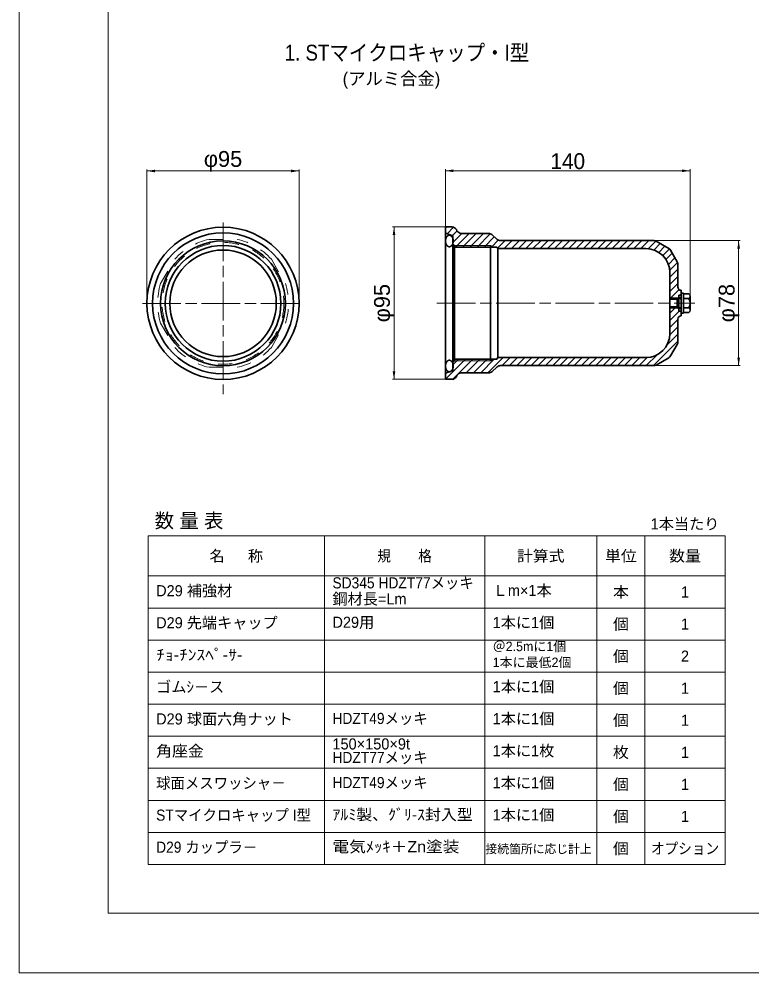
# Model space of a CAD drawing. Units: millimetres at full size, sheet at 1:2; some dimension numbers follow another scale. Extents: x 2174 to 3856, y 1028 to 2216.
# Drawn here: x 2174 to 2631, y 1028 to 1623 of the extents above; entities that cross this region are included whole.
import ezdxf
from ezdxf.enums import TextEntityAlignment as Align

# ---------------------------------------------------------------- set-up
doc = ezdxf.new("R2010")
doc.units = ezdxf.units.MM
doc.header["$LTSCALE"] = 2
doc.linetypes.add('CHAIN', pattern=[18.5, 12, -1.5, 3.5, -1.5])
doc.linetypes.add('USER1', pattern=[9, 4.5, -4.5])
for name, color, linetype, lineweight in [('1外形線', 7, 'Continuous', 35), ('2細い実線', 3, 'Continuous', 20), ('3隠れ線', 2, 'USER1', 13), ('4中心線', 1, 'CHAIN', 15), ('6寸法線', 4, 'Continuous', 13), ('7 枠・タイトル', 7, 'Continuous', 13), ('8 数量表', 7, 'Continuous', 13), ('Defpoints_2', 7, 'Continuous', 13)]:
    doc.layers.add(name, color=color, linetype=linetype, lineweight=lineweight)
doc.styles.add('ＭＳ Ｐゴシック', font='')
doc.styles.get('ＭＳ Ｐゴシック').set_extended_font_data('MS PGothic')

# ---------------------------------------------------------------- blocks, each defined once
blk = doc.blocks.new('filled_arrow')
at = {"color": 0, "linetype": 'Continuous', "lineweight": -2}
blk.add_solid([(7.5, 1.25), (0, 0), (7.5, -1.25)], dxfattribs=at)

msp = doc.modelspace()

# ---------------------------------------------------------------- linework, layer by layer
at = {"layer": '1外形線'}
for p, q in [((2439.901, 1493.447), (2444.048, 1493.447)), ((2439.901, 1493.447), (2439.901, 1482.143)), ((2439.901, 1493.447), (2439.901, 1482.143)), ((2439.901, 1489.62), (2444.503, 1487.945)), ((2444.503, 1487.945), (2444.503, 1482.943)), ((2446.733, 1491.788), (2447.074, 1491.104)), ((2449.759, 1489.445), (2466.783, 1489.445)), ((2468.759, 1488.703), (2472.055, 1485.72)), ((2439.901, 1482.143), (2439.901, 1402.241)), ((2444.503, 1482.943), (2445.503, 1481.943)), ((2444.503, 1482.943), (2444.503, 1445.93)), ((2445.503, 1481.943), (2445.503, 1480.942)), ((2467.911, 1481.943), (2467.911, 1409.918)), ((2474.069, 1484.944), (2569.86, 1484.944)), ((2579.217, 1480.006), (2571.36, 1484.542)), ((2445.503, 1480.942), (2469.643, 1480.942)), ((2445.503, 1480.942), (2445.503, 1445.93)), ((2469.643, 1480.942), (2471.912, 1480.942)), ((2471.912, 1480.942), (2472.49, 1479.942)), ((2472.49, 1479.944), (2564.913, 1479.944)), ((2472.49, 1479.942), (2472.49, 1411.918)), ((2584.511, 1471.64), (2580.315, 1478.908)), ((2584.913, 1470.14), (2584.913, 1455.944)), ((2579.913, 1464.944), (2579.913, 1445.944)), ((2586.913, 1453.944), (2586.913, 1440.917)), ((2586.921, 1452.194), (2588.521, 1452.194)), ((2588.521, 1439.694), (2588.521, 1452.194)), ((2444.503, 1447.931), (2444.503, 1410.918)), ((2586.921, 1448.944), (2579.913, 1448.944)), ((2579.913, 1448.331), (2584.399, 1448.331)), ((2584.399, 1448.331), (2585.513, 1449.444)), ((2584.399, 1448.331), (2584.399, 1445.944)), ((2585.513, 1450.944), (2586.913, 1450.944)), ((2585.513, 1450.944), (2585.513, 1442.416)), ((2588.521, 1451.717), (2591.721, 1451.717)), ((2588.521, 1448.831), (2591.721, 1448.831)), ((2592.521, 1441.614), (2592.521, 1450.274)), ((2445.503, 1445.93), (2445.503, 1410.918)), ((2579.913, 1426.917), (2579.913, 1445.917)), ((2579.913, 1443.53), (2584.399, 1443.53)), ((2586.921, 1442.917), (2579.913, 1442.917)), ((2585.013, 1442.916), (2579.913, 1442.916)), ((2584.399, 1443.53), (2584.399, 1445.916)), ((2584.399, 1443.53), (2585.513, 1442.416)), ((2585.513, 1440.917), (2585.513, 1442.416)), ((2585.513, 1440.917), (2586.913, 1440.917)), ((2586.913, 1440.917), (2586.913, 1437.917)), ((2588.521, 1443.057), (2591.721, 1443.057)), ((2588.521, 1440.17), (2591.721, 1440.17)), ((2584.913, 1421.72), (2584.913, 1435.917)), ((2586.921, 1439.694), (2588.521, 1439.694)), ((2584.511, 1420.22), (2580.315, 1412.952)), ((2444.503, 1410.918), (2444.503, 1408.917)), ((2445.503, 1410.918), (2445.503, 1409.918)), ((2445.503, 1410.918), (2469.643, 1410.918)), ((2469.643, 1410.918), (2471.912, 1410.918)), ((2471.912, 1410.918), (2472.49, 1411.918)), ((2472.49, 1411.917), (2564.913, 1411.917)), ((2579.217, 1411.854), (2571.36, 1407.319)), ((2444.503, 1408.917), (2445.503, 1409.918)), ((2444.503, 1403.916), (2444.503, 1408.917)), ((2468.759, 1403.158), (2472.055, 1406.141)), ((2474.069, 1406.917), (2569.86, 1406.917)), ((2439.901, 1402.241), (2444.503, 1403.916)), ((2439.901, 1402.241), (2439.901, 1398.414)), ((2446.733, 1400.073), (2447.074, 1400.756)), ((2449.759, 1402.415), (2466.783, 1402.415)), ((2439.901, 1398.414), (2444.048, 1398.414))]:
    msp.add_line(p, q, dxfattribs=at)
for points in [[(2442.321, 1488.312), (2442.202, 1488.307), (2442.083, 1488.294), (2441.965, 1488.273), (2441.848, 1488.243), (2441.732, 1488.204), (2441.617, 1488.156), (2441.505, 1488.102), (2441.394, 1488.037), (2441.285, 1487.966), (2441.179, 1487.887), (2441.075, 1487.799), (2440.975, 1487.705), (2440.878, 1487.604), (2440.784, 1487.495), (2440.694, 1487.379), (2440.608, 1487.257), (2440.526, 1487.13), (2440.449, 1486.996), (2440.375, 1486.856), (2440.306, 1486.712), (2440.243, 1486.562), (2440.184, 1486.409), (2440.132, 1486.251), (2440.083, 1486.089), (2440.04, 1485.925), (2440.003, 1485.757), (2439.972, 1485.587), (2439.945, 1485.414), (2439.925, 1485.241), (2439.911, 1485.065), (2439.901, 1484.889), (2439.899, 1484.712), (2439.901, 1484.535), (2439.911, 1484.359), (2439.925, 1484.183), (2439.945, 1484.01), (2439.972, 1483.837), (2440.003, 1483.667), (2440.04, 1483.499), (2440.083, 1483.335), (2440.132, 1483.172), (2440.184, 1483.016), (2440.243, 1482.862), (2440.307, 1482.712), (2440.375, 1482.568), (2440.449, 1482.428), (2440.527, 1482.294), (2440.608, 1482.167), (2440.694, 1482.045), (2440.785, 1481.929), (2440.878, 1481.82), (2440.975, 1481.719), (2441.075, 1481.625), (2441.18, 1481.537), (2441.285, 1481.458), (2441.394, 1481.387), (2441.505, 1481.322), (2441.618, 1481.268), (2441.732, 1481.22), (2441.848, 1481.181), (2441.965, 1481.151), (2442.083, 1481.13), (2442.202, 1481.117), (2442.321, 1481.112), (2442.44, 1481.117), (2442.558, 1481.13), (2442.676, 1481.151), (2442.793, 1481.181), (2442.91, 1481.22), (2443.023, 1481.268), (2443.137, 1481.322), (2443.248, 1481.387), (2443.356, 1481.458), (2443.462, 1481.537), (2443.566, 1481.625), (2443.667, 1481.719), (2443.764, 1481.821), (2443.857, 1481.929), (2443.947, 1482.045), (2444.033, 1482.167), (2444.115, 1482.294), (2444.193, 1482.428), (2444.266, 1482.568), (2444.334, 1482.712), (2444.398, 1482.862), (2444.456, 1483.016), (2444.51, 1483.173), (2444.559, 1483.335), (2444.601, 1483.499), (2444.639, 1483.668), (2444.67, 1483.837), (2444.696, 1484.01), (2444.716, 1484.183), (2444.731, 1484.359), (2444.74, 1484.535), (2444.743, 1484.712), (2444.74, 1484.889), (2444.731, 1485.065), (2444.716, 1485.241), (2444.696, 1485.414), (2444.67, 1485.587), (2444.638, 1485.757), (2444.601, 1485.925), (2444.558, 1486.089), (2444.51, 1486.252), (2444.456, 1486.41), (2444.398, 1486.562), (2444.334, 1486.712), (2444.266, 1486.856), (2444.193, 1486.996), (2444.115, 1487.13), (2444.033, 1487.257), (2443.947, 1487.379), (2443.857, 1487.495), (2443.763, 1487.604), (2443.667, 1487.705), (2443.565, 1487.799), (2443.462, 1487.887), (2443.356, 1487.966), (2443.247, 1488.037), (2443.137, 1488.102), (2443.023, 1488.156), (2442.909, 1488.204), (2442.793, 1488.243), (2442.676, 1488.273), (2442.558, 1488.294), (2442.44, 1488.307)], [(2442.323, 1403.098), (2442.204, 1403.103), (2442.085, 1403.116), (2441.967, 1403.137), (2441.85, 1403.168), (2441.734, 1403.207), (2441.62, 1403.254), (2441.507, 1403.309), (2441.396, 1403.373), (2441.287, 1403.444), (2441.182, 1403.523), (2441.077, 1403.611), (2440.977, 1403.706), (2440.88, 1403.807), (2440.787, 1403.915), (2440.696, 1404.031), (2440.61, 1404.153), (2440.529, 1404.281), (2440.451, 1404.414), (2440.377, 1404.554), (2440.309, 1404.699), (2440.245, 1404.848), (2440.186, 1405.001), (2440.134, 1405.159), (2440.085, 1405.321), (2440.042, 1405.485), (2440.005, 1405.654), (2439.974, 1405.823), (2439.947, 1405.996), (2439.927, 1406.17), (2439.913, 1406.345), (2439.903, 1406.521), (2439.901, 1406.698), (2439.903, 1406.875), (2439.913, 1407.051), (2439.927, 1407.227), (2439.947, 1407.401), (2439.974, 1407.573), (2440.005, 1407.743), (2440.042, 1407.911), (2440.085, 1408.076), (2440.134, 1408.238), (2440.186, 1408.395), (2440.245, 1408.548), (2440.309, 1408.698), (2440.377, 1408.842), (2440.451, 1408.982), (2440.529, 1409.116), (2440.61, 1409.243), (2440.696, 1409.365), (2440.787, 1409.481), (2440.88, 1409.59), (2440.977, 1409.691), (2441.077, 1409.786), (2441.181, 1409.873), (2441.287, 1409.952), (2441.396, 1410.024), (2441.507, 1410.088), (2441.619, 1410.143), (2441.734, 1410.19), (2441.85, 1410.229), (2441.967, 1410.26), (2442.085, 1410.281), (2442.204, 1410.293), (2442.323, 1410.298), (2442.442, 1410.293), (2442.56, 1410.281), (2442.678, 1410.26), (2442.795, 1410.229), (2442.911, 1410.19), (2443.025, 1410.143), (2443.139, 1410.088), (2443.25, 1410.024), (2443.358, 1409.952), (2443.464, 1409.873), (2443.568, 1409.786), (2443.669, 1409.691), (2443.765, 1409.59), (2443.859, 1409.481), (2443.949, 1409.366), (2444.035, 1409.243), (2444.117, 1409.116), (2444.195, 1408.982), (2444.268, 1408.842), (2444.336, 1408.698), (2444.4, 1408.548), (2444.458, 1408.395), (2444.512, 1408.238), (2444.561, 1408.076), (2444.603, 1407.911), (2444.641, 1407.743), (2444.672, 1407.573), (2444.698, 1407.401), (2444.719, 1407.227), (2444.733, 1407.051), (2444.742, 1406.875), (2444.745, 1406.698), (2444.742, 1406.521), (2444.733, 1406.346), (2444.719, 1406.17), (2444.699, 1405.996), (2444.672, 1405.823), (2444.641, 1405.654), (2444.603, 1405.485), (2444.561, 1405.321), (2444.512, 1405.159), (2444.458, 1405.001), (2444.401, 1404.848), (2444.336, 1404.699), (2444.268, 1404.554), (2444.195, 1404.414), (2444.117, 1404.281), (2444.035, 1404.153), (2443.949, 1404.031), (2443.859, 1403.915), (2443.766, 1403.807), (2443.669, 1403.706), (2443.568, 1403.611), (2443.464, 1403.524), (2443.358, 1403.445), (2443.25, 1403.373), (2443.139, 1403.309), (2443.025, 1403.254), (2442.912, 1403.207), (2442.795, 1403.168), (2442.678, 1403.137), (2442.56, 1403.116), (2442.442, 1403.103)]]:
    msp.add_lwpolyline(points, close=True, dxfattribs=at)
for radius in [47.5, 43.985, 38.95, 36.1, 33.25]:
    msp.add_circle((2301.112, 1445.798), radius, dxfattribs=at)
for centre, radius, start, end in [((2444.048, 1490.446), 3.001, 26.56505, 90), ((2449.759, 1492.447), 3.001, 206.56505, 270), ((2466.783, 1486.444), 3.001, 48.81407, 90), ((2474.069, 1487.945), 3.001, 227.85137, 270), ((2569.86, 1481.944), 3, 60, 90), ((2564.913, 1464.944), 15, 0, 90), ((2577.717, 1477.408), 3, 30, 60), ((2581.913, 1470.14), 3, 0, 30), ((2586.913, 1455.944), 2, 180, 270), ((2590.819, 1450.274), 1.702, 302.00461, 57.99539), ((2586.913, 1445.944), 5.608, 329.02089, 30.97911), ((2590.819, 1441.614), 1.702, 302.00461, 57.99539), ((2586.913, 1435.917), 2, 90, 180), ((2564.913, 1426.917), 15, 270, 0), ((2581.913, 1421.72), 3, 330, 0), ((2577.717, 1414.452), 3, 300, 330), ((2577.717, 1414.452), 3, 300, 330), ((2474.069, 1403.916), 3.001, 90, 132.14863), ((2569.86, 1409.917), 3, 270, 300), ((2444.048, 1401.415), 3.001, 270, 333.43495), ((2449.759, 1399.414), 3.001, 90, 153.43495), ((2466.783, 1405.416), 3.001, 270, 311.18593)]:
    msp.add_arc(centre, radius, start, end, dxfattribs=at)
for centre, major_axis in [((2586.234, 1449.927), (0, 1.016)), ((2586.234, 1441.933), (0, -1.016))]:
    msp.add_ellipse(centre, major_axis=major_axis, ratio=0.688699, dxfattribs=at)
at = {"layer": '2細い実線'}
for p, q in [((2439.901, 1492.687), (2440.661, 1493.447)), ((2440.944, 1489.24), (2444.997, 1493.293)), ((2444.236, 1488.042), (2447.153, 1490.958)), ((2444.503, 1483.818), (2450.13, 1489.445)), ((2446.117, 1480.942), (2454.62, 1489.445)), ((2450.607, 1480.942), (2459.11, 1489.445)), ((2455.097, 1480.942), (2463.6, 1489.445)), ((2459.587, 1480.942), (2467.882, 1489.237)), ((2445.503, 1481.943), (2467.911, 1481.943)), ((2464.078, 1480.942), (2470.375, 1487.24)), ((2467.911, 1481.943), (2469.643, 1480.942)), ((2468.568, 1480.942), (2472.835, 1485.209)), ((2472.332, 1480.216), (2477.059, 1484.944)), ((2476.549, 1479.944), (2481.549, 1484.944)), ((2481.039, 1479.944), (2486.039, 1484.944)), ((2485.53, 1479.944), (2490.53, 1484.944)), ((2490.02, 1479.944), (2495.02, 1484.944)), ((2494.51, 1479.944), (2499.51, 1484.944)), ((2499, 1479.944), (2504, 1484.944)), ((2503.49, 1479.944), (2508.49, 1484.944)), ((2507.98, 1479.944), (2512.98, 1484.944)), ((2512.47, 1479.944), (2517.47, 1484.944)), ((2516.96, 1479.944), (2521.96, 1484.944)), ((2521.451, 1479.944), (2526.451, 1484.944)), ((2525.941, 1479.944), (2530.941, 1484.944)), ((2530.431, 1479.944), (2535.431, 1484.944)), ((2534.921, 1479.944), (2539.921, 1484.944)), ((2539.411, 1479.944), (2544.411, 1484.944)), ((2543.901, 1479.944), (2548.901, 1484.944)), ((2548.391, 1479.944), (2553.391, 1484.944)), ((2552.882, 1479.944), (2557.882, 1484.944)), ((2557.372, 1479.944), (2562.372, 1484.944)), ((2561.862, 1479.944), (2566.862, 1484.944)), ((2566.289, 1479.881), (2571.089, 1484.681)), ((2569.965, 1479.067), (2573.947, 1483.049)), ((2572.979, 1477.591), (2576.793, 1481.405)), ((2575.474, 1475.596), (2579.612, 1479.734)), ((2577.489, 1473.12), (2581.399, 1477.03)), ((2578.988, 1470.129), (2583.042, 1474.184)), ((2579.834, 1466.485), (2584.67, 1471.322)), ((2579.913, 1462.074), (2584.913, 1467.074)), ((2579.913, 1457.584), (2584.913, 1462.584)), ((2579.913, 1453.094), (2584.913, 1458.094)), ((2579.913, 1448.604), (2585.679, 1454.37)), ((2584.13, 1448.331), (2585.513, 1449.714)), ((2586.743, 1450.944), (2586.913, 1451.114)), ((2583.819, 1443.53), (2579.913, 1439.623)), ((2585.696, 1440.917), (2579.913, 1435.133)), ((2584.913, 1435.643), (2579.913, 1430.643)), ((2584.913, 1431.153), (2579.892, 1426.133)), ((2584.913, 1426.663), (2578.194, 1419.944)), ((2584.913, 1422.173), (2569.657, 1406.917)), ((2452.425, 1410.918), (2439.92, 1398.414)), ((2456.915, 1410.918), (2444.436, 1398.439)), ((2447.935, 1410.918), (2444.503, 1407.486)), ((2461.405, 1410.918), (2452.902, 1402.415)), ((2465.895, 1410.918), (2457.392, 1402.415)), ((2470.385, 1410.918), (2461.882, 1402.415)), ((2475.874, 1411.917), (2466.372, 1402.415)), ((2467.911, 1409.918), (2469.643, 1410.918)), ((2480.364, 1411.917), (2475.364, 1406.917)), ((2484.854, 1411.917), (2479.854, 1406.917)), ((2489.344, 1411.917), (2484.344, 1406.917)), ((2493.834, 1411.917), (2488.834, 1406.917)), ((2498.325, 1411.917), (2493.325, 1406.917)), ((2502.815, 1411.917), (2497.815, 1406.917)), ((2507.305, 1411.917), (2502.305, 1406.917)), ((2511.795, 1411.917), (2506.795, 1406.917)), ((2516.285, 1411.917), (2511.285, 1406.917)), ((2520.775, 1411.917), (2515.775, 1406.917)), ((2525.265, 1411.917), (2520.265, 1406.917)), ((2529.755, 1411.917), (2524.755, 1406.917)), ((2534.246, 1411.917), (2529.246, 1406.917)), ((2538.736, 1411.917), (2533.736, 1406.917)), ((2543.226, 1411.917), (2538.226, 1406.917)), ((2547.716, 1411.917), (2542.716, 1406.917)), ((2552.206, 1411.917), (2547.206, 1406.917)), ((2556.696, 1411.917), (2551.696, 1406.917)), ((2561.186, 1411.917), (2556.186, 1406.917)), ((2565.697, 1411.937), (2560.677, 1406.917)), ((2571.886, 1413.636), (2565.167, 1406.917)), ((2580.495, 1413.265), (2578.904, 1411.674)), ((2445.503, 1409.918), (2467.911, 1409.918))]:
    msp.add_line(p, q, dxfattribs=at)
at = {"layer": '3隠れ線'}
for p, q in [((2292.353, 1485.698), (2309.871, 1485.698)), ((2262.178, 1458.162), (2270.937, 1473.333)), ((2331.286, 1473.333), (2340.045, 1458.162)), ((2262.178, 1433.433), (2270.937, 1418.262)), ((2331.286, 1418.262), (2340.045, 1433.433)), ((2292.353, 1405.898), (2309.871, 1405.898))]:
    msp.add_line(p, q, dxfattribs=at)
msp.add_circle((2301.112, 1445.798), 38, dxfattribs=at)
for start, end in [(102.38088, 137.61918), (42.3808, 77.61909), (162.38079, 197.61918), (342.38081, 17.61919), (222.38079, 257.61909), (282.38088, 317.61918)]:
    msp.add_arc((2301.112, 1445.798), 40.85, start, end, dxfattribs=at)
at = {"layer": '4中心線'}
for p, q in [((2301.112, 1496.148), (2301.112, 1389.161)), ((2250.762, 1445.798), (2351.461, 1445.798)), ((2434.581, 1445.93), (2595.574, 1445.93))]:
    msp.add_line(p, q, dxfattribs=at)
at = {"layer": '6寸法線'}
for p, q in [((2253.612, 1445.861), (2253.612, 1529.371)), ((2348.612, 1445.861), (2348.612, 1529.371)), ((2439.901, 1493.509), (2439.901, 1529.503)), ((2592.521, 1445.993), (2592.521, 1529.503)), ((2253.612, 1528.371), (2348.612, 1528.371)), ((2592.521, 1528.503), (2439.901, 1528.503)), ((2439.838, 1493.447), (2406.787, 1493.447)), ((2407.787, 1493.447), (2407.787, 1398.414)), ((2569.923, 1484.944), (2623.841, 1484.944)), ((2622.841, 1484.944), (2622.841, 1406.917)), ((2569.923, 1406.917), (2623.841, 1406.917)), ((2439.838, 1398.414), (2406.787, 1398.414))]:
    msp.add_line(p, q, dxfattribs=at)
at = {"layer": '7 枠・タイトル'}
for p, q in [((2229.496, 1065.285), (2229.496, 2178.838)), ((3800.193, 1065.285), (2229.496, 1065.285))]:
    msp.add_line(p, q, dxfattribs=at)
at = {"layer": '8 数量表'}
for p, q in [((2254.363, 1300.713), (2254.363, 1095.713)), ((2254.363, 1300.713), (2614.363, 1300.713)), ((2364.363, 1300.713), (2364.363, 1095.713)), ((2464.363, 1300.713), (2464.363, 1095.713)), ((2534.363, 1300.713), (2534.363, 1095.713)), ((2564.363, 1300.713), (2564.363, 1095.713)), ((2614.363, 1300.713), (2614.363, 1095.713)), ((2254.363, 1275.713), (2614.363, 1275.713)), ((2254.363, 1255.713), (2614.363, 1255.713)), ((2254.363, 1235.713), (2614.363, 1235.713)), ((2254.363, 1215.713), (2614.363, 1215.713)), ((2254.363, 1195.713), (2614.363, 1195.713)), ((2254.363, 1175.713), (2614.363, 1175.713)), ((2254.363, 1155.713), (2614.363, 1155.713)), ((2254.363, 1155.713), (2614.363, 1155.713)), ((2254.363, 1135.713), (2614.363, 1135.713)), ((2254.363, 1135.713), (2614.363, 1135.713)), ((2254.363, 1115.713), (2614.363, 1115.713)), ((2254.363, 1115.713), (2614.363, 1115.713)), ((2254.363, 1095.713), (2614.363, 1095.713)), ((2254.363, 1095.713), (2614.363, 1095.713))]:
    msp.add_line(p, q, dxfattribs=at)
at = {"layer": 'Defpoints_2'}
msp.add_lwpolyline([(2173.845, 1028.061), (3855.845, 1028.061), (3855.845, 2216.061), (2173.845, 2216.061)], close=True, dxfattribs=at)

# ---------------------------------------------------------------- block references
at = {"layer": '6寸法線', "xscale": 0.667, "yscale": 0.667}
for p in [(2253.612, 1528.371), (2439.901, 1528.503)]:
    msp.add_blockref('filled_arrow', p, dxfattribs=at)
for p, rotation in [((2348.612, 1528.371), 180), ((2592.521, 1528.503), 180), ((2407.787, 1493.447), 270), ((2622.841, 1484.944), 270), ((2622.841, 1406.917), 90), ((2407.787, 1398.414), 90)]:
    msp.add_blockref('filled_arrow', p, dxfattribs=dict(at, rotation=rotation))

# ---------------------------------------------------------------- texts
at = {"layer": '6寸法線', "style": 'ＭＳ Ｐゴシック', "width": 1.05}
msp.add_text('φ95', height=9.897, dxfattribs=at).set_placement((2301.112, 1535.876), align=Align.MIDDLE_CENTER)
at = {"layer": '6寸法線', "style": 'ＭＳ Ｐゴシック'}
msp.add_text('140', height=9.897, dxfattribs=at).set_placement((2516.211, 1534.503), align=Align.MIDDLE_CENTER)
at = {"layer": '6寸法線', "style": 'ＭＳ Ｐゴシック', "width": 1.05}
for s, p in [('φ95', (2400.281, 1445.93)), ('φ78', (2615.335, 1445.93))]:
    msp.add_text(s, height=9.897, rotation=90, dxfattribs=at).set_placement(p, align=Align.MIDDLE_CENTER)
at = {"layer": '7 枠・タイトル', "style": 'ＭＳ Ｐゴシック', "width": 0.9}
msp.add_text('1. STマイクロキャップ・I型', height=9.897, dxfattribs=at).set_placement((2339.6, 1594.279), align=Align.BOTTOM_LEFT)
at = {"layer": '7 枠・タイトル', "style": 'ＭＳ Ｐゴシック'}
msp.add_text('(アルミ合金)', height=7.918, dxfattribs=at).set_placement((2375.744, 1579.674), align=Align.BOTTOM_LEFT)
at = {"layer": '8 数量表', "style": 'ＭＳ Ｐゴシック'}
for s, height, p in [('数 量 表', 8.908, (2258.435, 1303.081)), ('D29 補強材', 6.928, (2259.363, 1260.972)), ('Ｌm×1本', 6.928, (2469.363, 1261.133)), ('鋼材長=Lm', 6.928, (2369.363, 1255.884)), ('D29 先端キャップ', 6.928, (2259.363, 1240.972)), ('D29用', 6.928, (2369.363, 1241.293)), ('1本に1個', 6.928, (2469.363, 1241.133)), ('＠2.5mに1個', 5.938, (2469.363, 1227.019)), ('1本に最低2個', 5.938, (2469.363, 1217.074)), ('ゴムｼ－ス', 6.928, (2259.363, 1200.972)), ('1本に1個', 6.928, (2469.363, 1201.133)), ('D29 球面六角ナット', 6.928, (2259.363, 1180.972)), ('1本に1個', 6.928, (2469.363, 1181.133)), ('150×150×9t', 6.928, (2369.363, 1165.387)), ('1本に1枚', 6.928, (2469.363, 1161.133)), ('1本に1個', 6.928, (2469.363, 1141.133)), ('1本に1個', 6.928, (2469.363, 1121.133)), ('接続箇所に応じ計上', 5.397, (2464.867, 1101.073))]:
    msp.add_text(s, height=height, dxfattribs=at).set_placement(p, align=Align.BOTTOM_LEFT)
for s, p in [('1本当たり', (2589.363, 1308.213)), ('名\u3000  称', (2309.363, 1288.213)), ('1', (2589.363, 1265.713)), ('1', (2589.363, 1245.713)), ('2', (2589.363, 1225.713)), ('1', (2589.363, 1205.713)), ('1', (2589.363, 1185.713)), ('1', (2589.363, 1165.713)), ('1', (2589.363, 1145.713)), ('1', (2589.363, 1125.713))]:
    msp.add_text(s, height=6.928, dxfattribs=at).set_placement(p, align=Align.MIDDLE_CENTER)
for s, width, p in [('規\u3000\u3000格', 0.9, (2414.363, 1288.213)), ('計算式', 1.05, (2499.363, 1288.213)), ('単位', 1.05, (2549.363, 1288.213)), ('数量', 1.05, (2589.363, 1288.213)), ('本', 1.05, (2549.363, 1265.713)), ('個', 1.05, (2549.363, 1245.713)), ('個', 1.05, (2549.363, 1225.713)), ('個', 1.05, (2549.363, 1205.713)), ('個', 1.05, (2549.363, 1185.713)), ('枚', 1.05, (2549.363, 1165.713)), ('個', 1.05, (2549.363, 1145.713)), ('個', 1.05, (2549.363, 1145.713)), ('個', 1.05, (2549.363, 1125.713)), ('個', 1.05, (2549.363, 1105.713)), ('オプション', 0.9, (2589.363, 1105.713))]:
    msp.add_text(s, height=6.928, dxfattribs=dict(at, width=width)).set_placement(p, align=Align.MIDDLE_CENTER)
for s, width, p in [('SD345 HDZT77メッキ', 0.95, (2369.363, 1265.884)), ('ﾁｮ-ﾁﾝｽﾍﾟ-ｻ-', 1.15, (2259.363, 1220.972)), ('HDZT49メッキ', 0.95, (2369.363, 1181.293)), ('角座金', 1.05, (2259.363, 1160.972)), ('HDZT77メッキ', 0.95, (2369.363, 1156.927)), ('球面メスワッシャ－', 0.95, (2259.363, 1140.972)), ('HDZT49メッキ', 0.95, (2369.363, 1141.293)), ('STマイクロキャップ I型', 0.95, (2259.363, 1120.972)), ('ｱﾙﾐ製、ｸﾞﾘ-ｽ封入型', 1.05, (2369.363, 1121.293)), ('D29 カップラ－', 0.95, (2259.363, 1100.972)), ('電気ﾒｯｷ＋Zn塗装', 1.1, (2369.363, 1101.293))]:
    msp.add_text(s, height=6.928, dxfattribs=dict(at, width=width)).set_placement(p, align=Align.BOTTOM_LEFT)

doc.saveas('drawing.dxf')
